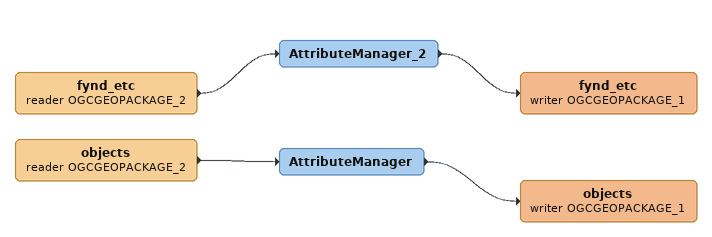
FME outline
fynd_etc (reader OGCGEOPACKAGE_2)
    -> AttributeManager_2
AttributeManager_2
    -> fynd_etc (writer OGCGEOPACKAGE_1)
fynd_etc (writer OGCGEOPACKAGE_1)
objects (reader OGCGEOPACKAGE_2)
    -> AttributeManager
AttributeManager
    -> objects (writer OGCGEOPACKAGE_1)
objects (writer OGCGEOPACKAGE_1)
